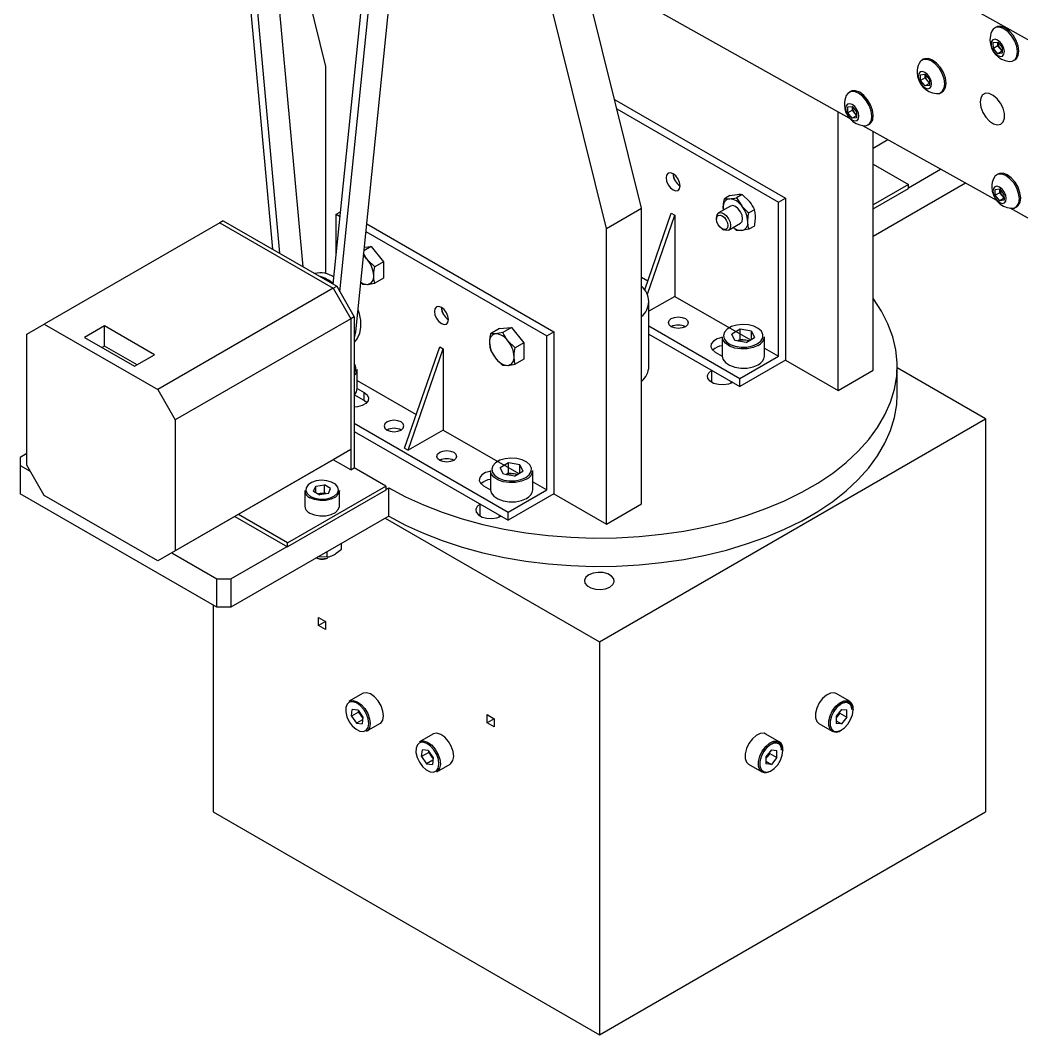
# Model space of a CAD drawing. Header units: millimetres. Extents: x -213 to 452, y 0 to 414.
# Drawn here: x 279.58 to 319.93, y 85.5 to 126.39 of the extents above; entities that cross this region are included whole.
import ezdxf

# ---------------------------------------------------------------- set-up
doc = ezdxf.new("R2010")
doc.units = ezdxf.units.MM

msp = doc.modelspace()

# ---------------------------------------------------------------- linework, layer by layer
at = {"color": 7, "linetype": 'Continuous', "lineweight": 25}
for p, q in [((322.8023, 124.1358), (295.3696, 139.502)), ((304.6082, 118.8182), (300.5267, 135.3138)), ((303.194, 118.0018), (299.1125, 134.4974)), ((288.3189, 132.7083), (289.7342, 117.1662)), ((288.6491, 132.0439), (290.0188, 117.0019)), ((293.0909, 113.8327), (294.9182, 131.7895)), ((292.1861, 115.7508), (293.7634, 131.2512)), ((292.4562, 115.4442), (294.0696, 131.2997)), ((289.6662, 130.6822), (290.9615, 116.4577)), ((290.5354, 129.9684), (291.8803, 124.5331)), ((312.9835, 122.4494), (305.0448, 126.8961)), ((318.8956, 126.1162), (318.8419, 126.0852)), ((318.7862, 125.4961), (318.9614, 125.5158)), ((318.7892, 125.2587), (318.7862, 125.4961)), ((318.973, 125.3648), (318.7892, 125.2587)), ((318.9675, 125.0409), (318.7892, 125.2587)), ((318.9614, 125.5158), (319.1397, 125.2981)), ((319.1417, 125.1415), (318.9675, 125.0409)), ((318.9715, 125.4835), (318.9713, 125.5038)), ((318.9721, 125.5028), (318.9715, 125.4835)), ((318.973, 125.3648), (318.9715, 125.4835)), ((319.0622, 125.2559), (318.973, 125.3648)), ((319.1415, 125.1591), (319.0622, 125.2559)), ((319.1397, 125.2981), (319.1427, 125.0607)), ((315.9639, 124.8185), (315.9101, 124.7875)), ((319.1427, 125.0607), (318.9675, 125.0409)), ((319.6018, 124.7688), (319.6555, 124.7998)), ((291.8803, 124.5331), (291.8803, 116.1876)), ((315.8544, 124.1984), (316.0297, 124.2181)), ((315.8575, 123.961), (315.8544, 124.1984)), ((316.0413, 124.0671), (315.8575, 123.961)), ((316.0357, 123.7432), (315.8575, 123.961)), ((316.0297, 124.2181), (316.208, 124.0004)), ((316.0398, 124.1858), (316.0395, 124.2061)), ((316.0404, 124.2051), (316.0398, 124.1858)), ((316.0413, 124.0671), (316.0398, 124.1858)), ((316.1305, 123.9582), (316.0413, 124.0671)), ((316.2097, 123.8614), (316.1305, 123.9582)), ((316.208, 124.0004), (316.211, 123.763)), ((313.0322, 123.5208), (312.9784, 123.4898)), ((316.21, 123.8438), (316.0357, 123.7432)), ((316.211, 123.763), (316.0357, 123.7432)), ((316.6701, 123.4711), (316.7238, 123.5021)), ((303.5244, 123.1985), (310.4065, 119.2255)), ((303.6186, 122.8175), (310.1236, 119.0623)), ((312.5278, 111.4686), (312.5278, 122.7046)), ((312.9227, 122.9007), (313.098, 122.9204)), ((312.9258, 122.6633), (312.9227, 122.9007)), ((313.1096, 122.7694), (312.9258, 122.6633)), ((313.104, 122.4455), (312.9258, 122.6633)), ((313.098, 122.9204), (313.2762, 122.7027)), ((313.1081, 122.8881), (313.1078, 122.9084)), ((313.1086, 122.9074), (313.1081, 122.8881)), ((313.1096, 122.7694), (313.1081, 122.8881)), ((313.1987, 122.6605), (313.1096, 122.7694)), ((313.2762, 122.7027), (313.2793, 122.4653)), ((313.2782, 122.5461), (313.104, 122.4455)), ((313.2793, 122.4653), (313.104, 122.4455)), ((313.278, 122.5637), (313.1987, 122.6605)), ((318.9225, 119.1227), (313.5292, 122.1437)), ((313.7384, 122.1734), (313.7921, 122.2044)), ((313.942, 112.285), (313.942, 121.9125)), ((313.942, 121.2412), (314.5322, 121.5819)), ((313.942, 121.241), (314.5323, 121.5818)), ((313.942, 120.5961), (315.3633, 119.7756)), ((315.3633, 119.6368), (316.6641, 120.3877)), ((317.6692, 119.8248), (313.942, 117.6731)), ((318.9712, 120.1941), (318.9175, 120.1631)), ((315.3633, 119.7756), (313.942, 118.9551)), ((313.942, 118.7918), (315.3633, 119.6123)), ((315.3633, 119.6123), (315.3633, 119.7756)), ((318.8618, 119.574), (319.037, 119.5937)), ((318.8648, 119.3366), (318.8618, 119.574)), ((319.0486, 119.4427), (318.8648, 119.3366)), ((319.037, 119.5937), (319.2153, 119.376)), ((319.0471, 119.5614), (319.0469, 119.5817)), ((319.0477, 119.5807), (319.0471, 119.5614)), ((319.0486, 119.4427), (319.0471, 119.5614)), ((319.1378, 119.3339), (319.0486, 119.4427)), ((308.1702, 119.3257), (307.9475, 119.1972)), ((307.9475, 119.1972), (308.1508, 119.1938)), ((308.1702, 119.3257), (308.4619, 119.3734)), ((308.6652, 119.37), (308.4425, 119.2414)), ((308.4425, 119.2414), (308.6458, 118.908)), ((308.6652, 119.37), (308.9569, 119.0876)), ((310.1236, 119.0623), (310.4065, 119.2255)), ((310.1236, 112.8565), (310.1236, 119.0623)), ((310.4065, 119.2255), (310.4065, 112.6932)), ((319.0431, 119.1189), (318.8648, 119.3366)), ((319.2173, 119.2194), (319.0431, 119.1189)), ((319.2183, 119.1386), (319.0431, 119.1189)), ((319.2171, 119.237), (319.1378, 119.3339)), ((319.2153, 119.376), (319.2183, 119.1386)), ((292.3045, 118.5724), (292.4838, 118.6759)), ((303.194, 118.0018), (304.6082, 118.8182)), ((304.6082, 106.8967), (304.6082, 118.8182)), ((304.7413, 115.5268), (305.8103, 118.6127)), ((305.8103, 118.6127), (305.9517, 118.5311)), ((308.1983, 118.9023), (307.716, 118.6239)), ((307.9146, 118.7386), (307.9033, 118.8416)), ((309.1602, 118.7542), (308.9375, 118.6257)), ((322.8947, 116.8977), (319.4682, 118.817)), ((319.6774, 118.8467), (319.7311, 118.8777)), ((287.6164, 118.2255), (280.5453, 114.1435)), ((287.7578, 118.3072), (287.6164, 118.2255)), ((287.6164, 118.2255), (292.1843, 115.5885)), ((287.7578, 118.3072), (292.3257, 115.6702)), ((292.3045, 116.9145), (292.3045, 118.5724)), ((292.3045, 118.5724), (292.4639, 118.4804)), ((293.5342, 118.1891), (301.0726, 113.8372)), ((304.8488, 115.3472), (305.9517, 118.5311)), ((305.9517, 118.5311), (305.9517, 115.2649)), ((307.6332, 118.4408), (307.6332, 118.3771)), ((308.116, 117.9311), (308.5983, 118.2095)), ((293.5028, 117.8806), (300.7898, 113.674)), ((303.194, 106.0803), (303.194, 118.0018)), ((307.8608, 117.9828), (307.916, 117.9509)), ((308.4425, 117.9214), (308.3143, 118.0455)), ((308.9375, 117.9657), (308.6458, 117.918)), ((309.1602, 118.0942), (308.9375, 117.9657)), ((293.7187, 117.2728), (293.4236, 117.1025)), ((293.4384, 117.2478), (293.7187, 117.2728)), ((293.7187, 117.2728), (294.2137, 116.6571)), ((293.8619, 116.454), (293.5702, 116.7364)), ((294.2137, 116.6571), (293.8619, 116.454)), ((294.2137, 116.6571), (294.2137, 115.9971)), ((293.2931, 115.82), (293.367, 115.7498)), ((293.367, 115.7498), (293.5702, 115.7464)), ((294.2137, 115.9971), (293.8619, 115.794)), ((304.6082, 116.0405), (304.8674, 115.8909)), ((292.1843, 115.5885), (285.1132, 111.5065)), ((292.1843, 115.5885), (292.3257, 115.6702)), ((292.1843, 115.5885), (292.8914, 114.3638)), ((292.3257, 115.6702), (293.0328, 114.4454)), ((305.9517, 115.2649), (304.9111, 114.6642)), ((304.9111, 112.4483), (304.9111, 115.0612)), ((305.9517, 115.2649), (308.9981, 113.5063)), ((279.8382, 113.7351), (280.5453, 114.1435)), ((280.5453, 114.1435), (285.1132, 111.5065)), ((292.8914, 114.3638), (285.8204, 110.2817)), ((293.0328, 114.4454), (292.8914, 114.3638)), ((292.8914, 114.3638), (292.8914, 109.0889)), ((292.8914, 114.3638), (292.8914, 108.2724)), ((293.0328, 114.4454), (293.0328, 108.354)), ((279.8382, 108.4603), (279.8382, 113.7351)), ((282.9747, 114.0712), (282.1694, 113.6063)), ((284.988, 112.9089), (282.9747, 114.0712)), ((282.9747, 113.2546), (282.9747, 114.0712)), ((298.8806, 113.963), (298.5288, 113.7599)), ((299.0238, 113.8041), (298.7321, 113.7565)), ((298.8806, 113.963), (299.3756, 114.0072)), ((299.3756, 114.0072), (299.0238, 113.8041)), ((299.3756, 114.0072), (299.8706, 113.3915)), ((300.7898, 113.674), (301.0726, 113.8372)), ((300.7898, 107.4682), (300.7898, 113.674)), ((301.0726, 113.8372), (301.0726, 107.3049)), ((304.9111, 114.0695), (308.568, 111.9585)), ((304.9111, 113.7429), (308.568, 111.6319)), ((308.5873, 113.936), (308.2539, 113.7435)), ((308.3759, 113.4806), (308.2539, 113.7435)), ((309.0429, 113.8656), (308.5873, 113.936)), ((308.5873, 113.5278), (308.5873, 113.936)), ((309.0429, 113.8656), (309.1649, 113.6026)), ((309.0429, 113.5322), (309.0429, 113.8656)), ((282.1694, 113.6063), (284.1827, 112.4441)), ((299.5188, 113.1884), (299.2271, 113.4707)), ((299.8706, 113.3915), (299.5188, 113.1884)), ((299.8706, 113.3915), (299.8706, 112.7315)), ((307.8594, 113.6323), (307.8594, 112.8565)), ((308.8315, 113.4101), (308.3759, 113.4806)), ((308.5873, 113.5278), (308.4782, 113.4648)), ((308.8151, 113.4925), (308.5873, 113.5278)), ((308.9406, 113.4731), (308.8151, 113.4925)), ((308.8315, 113.4101), (309.1649, 113.6026)), ((309.5594, 112.8565), (309.5594, 113.6323)), ((282.9747, 113.2546), (282.8767, 113.198)), ((284.2808, 112.5007), (282.9747, 113.2546)), ((284.1827, 112.4441), (284.988, 112.9089)), ((295.0622, 109.1419), (296.4765, 113.2245)), ((295.2037, 109.0602), (296.6179, 113.1428)), ((296.4765, 113.2245), (296.6179, 113.1428)), ((296.6179, 113.1428), (296.6179, 109.8767)), ((298.5288, 113.0999), (298.7321, 112.7665)), ((307.578, 113.0198), (307.8594, 112.8574)), ((308.568, 111.9585), (310.1236, 112.8565)), ((309.5594, 113.1823), (310.1236, 112.8565)), ((299.0238, 112.4841), (299.2271, 112.4807)), ((299.8706, 112.7315), (299.5188, 112.5284)), ((310.4065, 112.6932), (308.568, 111.6319)), ((310.4065, 112.6932), (312.5278, 111.4686)), ((314.9111, 111.3051), (314.9111, 112.4483)), ((293.1545, 111.5503), (293.1545, 112.326)), ((312.5278, 111.4686), (313.942, 112.285)), ((318.4675, 110.3253), (314.9111, 112.3783)), ((293.1545, 111.876), (295.5336, 110.5026)), ((308.2094, 111.8389), (308.2094, 111.7581)), ((308.568, 111.6319), (308.568, 111.9585)), ((285.1132, 111.5065), (285.8204, 110.2817)), ((293.4359, 111.0604), (293.0328, 111.2931)), ((293.1545, 111.5494), (293.4359, 111.387)), ((293.4359, 111.0604), (293.4359, 111.387)), ((293.5408, 110.9788), (293.4359, 111.0604)), ((285.8204, 110.2817), (285.8204, 105.0069)), ((293.0328, 110.1501), (299.2342, 106.5702)), ((302.9111, 101.3448), (318.4675, 110.3253)), ((318.4675, 110.3253), (318.4675, 94.4844)), ((293.0328, 109.8235), (299.2342, 106.2436)), ((296.6179, 109.8767), (295.2037, 109.0602)), ((296.6179, 109.8767), (299.6643, 108.118)), ((279.8382, 108.9255), (279.5766, 108.7744)), ((279.5766, 108.7744), (279.5766, 108.4479)), ((292.8914, 109.0889), (285.8204, 105.0069)), ((292.8914, 109.0889), (292.1843, 108.6806)), ((295.0622, 109.1419), (295.2037, 109.0602)), ((279.5766, 108.4479), (279.9798, 108.2151)), ((279.5766, 108.4479), (279.5766, 107.3047)), ((280.5453, 107.2355), (279.8382, 108.4603)), ((292.1843, 108.6806), (285.1132, 104.5985)), ((292.8914, 108.2724), (292.1843, 108.6806)), ((292.8914, 108.2724), (293.0328, 108.354)), ((294.3056, 107.6193), (293.0328, 108.354)), ((299.2535, 108.5477), (298.9201, 108.3552)), ((299.0421, 108.0923), (298.9201, 108.3552)), ((299.709, 108.4773), (299.2535, 108.5477)), ((299.2535, 108.1395), (299.2535, 108.5477)), ((299.709, 108.4773), (299.8311, 108.2143)), ((299.709, 108.1439), (299.709, 108.4773)), ((298.5256, 108.244), (298.5256, 107.4682)), ((299.4976, 108.0218), (299.0421, 108.0923)), ((299.2535, 108.1395), (299.1444, 108.0765)), ((299.4813, 108.1042), (299.2535, 108.1395)), ((299.6068, 108.0848), (299.4813, 108.1042)), ((299.4976, 108.0218), (299.8311, 108.2143)), ((300.2256, 107.4682), (300.2256, 108.244)), ((290.3458, 105.3333), (294.3056, 107.6193)), ((291.3963, 107.4153), (291.4881, 107.6131)), ((291.4881, 107.6131), (291.8306, 107.6661)), ((291.4881, 107.3624), (291.4881, 107.6131)), ((292.0814, 107.5213), (291.8306, 107.6661)), ((291.8306, 107.3394), (291.8306, 107.6661)), ((294.3056, 107.6193), (294.3056, 107.4559)), ((294.3056, 107.4804), (294.4258, 107.5498)), ((294.4258, 106.4067), (294.4258, 107.5498)), ((298.2442, 107.6315), (298.5256, 107.4691)), ((300.2256, 107.794), (300.7898, 107.4682)), ((287.4962, 102.7328), (279.5766, 107.3047)), ((285.1132, 104.5985), (280.5453, 107.2355)), ((294.3056, 107.4559), (290.3458, 105.17)), ((291.0388, 107.4357), (291.0388, 106.8151)), ((291.3963, 107.4153), (291.6471, 107.2706)), ((291.5918, 107.3025), (291.6594, 107.313)), ((291.9896, 107.3236), (291.6471, 107.2706)), ((291.6594, 107.313), (291.8306, 107.3394)), ((291.8859, 107.3075), (291.8306, 107.3394)), ((291.9896, 107.3236), (292.0814, 107.5213)), ((292.4388, 106.8151), (292.4388, 107.4357)), ((299.2342, 106.5702), (300.7898, 107.4682)), ((301.0726, 107.3049), (299.2342, 106.2436)), ((301.0726, 107.3049), (303.194, 106.0803)), ((303.194, 106.0803), (304.6082, 106.8967)), ((294.4258, 106.4067), (288.0619, 102.7328)), ((288.2245, 106.3946), (290.3458, 105.17)), ((290.3458, 105.3333), (288.3659, 106.4763)), ((294.2843, 106.325), (302.9111, 101.3448)), ((298.8756, 106.4506), (298.8756, 106.3698)), ((299.2342, 106.2436), (299.2342, 106.5702)), ((288.0619, 103.876), (290.3246, 105.1823)), ((290.3458, 105.17), (290.3458, 105.3333)), ((292.5196, 105.0796), (292.5196, 105.3062)), ((285.8204, 105.0069), (285.1132, 104.5985)), ((285.6789, 104.9251), (287.4962, 103.876)), ((291.5111, 104.724), (291.5111, 104.724)), ((291.948, 104.7497), (291.5577, 104.759)), ((291.948, 104.7497), (291.948, 104.9763)), ((287.4962, 103.876), (288.0619, 103.876)), ((287.4962, 102.7328), (287.4962, 103.876)), ((288.0619, 103.876), (288.0619, 102.7328)), ((287.3548, 102.8145), (287.3548, 94.4844)), ((288.0619, 102.7328), (287.4962, 102.7328)), ((291.5974, 102.3236), (291.8803, 102.1603)), ((291.5974, 101.997), (291.5974, 102.3236)), ((291.8803, 102.1602), (291.5974, 101.997)), ((291.8803, 101.8337), (291.5974, 101.997)), ((291.8803, 102.1603), (291.8803, 101.8337)), ((302.9111, 101.3448), (302.9111, 85.5039)), ((293.3688, 99.2556), (292.8314, 98.9453)), ((312.9909, 98.9453), (312.4535, 99.2556)), ((292.9213, 98.346), (292.9543, 98.614)), ((293.186, 98.5908), (292.9543, 98.614)), ((293.186, 98.5908), (293.3848, 98.2996)), ((293.2041, 98.5093), (293.2099, 98.5558)), ((312.6692, 98.6123), (312.452, 98.3422)), ((312.6692, 98.6123), (312.8863, 98.5929)), ((312.8863, 98.3034), (312.8863, 98.5929)), ((313.1359, 98.6248), (313.1357, 98.6082)), ((293.2041, 98.5093), (292.9213, 98.346)), ((292.9213, 98.346), (293.1201, 98.0548)), ((293.3726, 98.2005), (293.1201, 98.0548)), ((293.2041, 98.5093), (293.3035, 98.3637)), ((293.3035, 98.3637), (293.3791, 98.253)), ((293.3848, 98.2996), (293.3518, 98.0315)), ((298.3856, 98.0782), (298.3856, 98.4048)), ((298.3856, 98.4048), (298.6685, 98.2415)), ((298.6685, 98.2415), (298.3856, 98.0782)), ((298.6685, 98.2415), (298.6685, 97.9149)), ((312.452, 98.3422), (312.452, 98.0526)), ((312.4949, 98.3316), (312.452, 98.2782)), ((312.452, 98.1586), (312.6692, 98.0332)), ((312.6035, 98.4666), (312.4949, 98.3316)), ((312.6035, 98.4666), (312.6035, 98.5306)), ((312.6035, 98.4666), (312.8863, 98.3034)), ((312.8863, 98.3034), (312.6692, 98.0332)), ((293.1201, 98.0548), (293.3518, 98.0315)), ((293.5313, 97.7329), (294.0687, 98.0431)), ((298.6685, 97.9149), (298.3856, 98.0782)), ((311.7535, 98.0431), (312.2909, 97.7329)), ((312.6692, 98.0332), (312.452, 98.0526)), ((296.1972, 97.6228), (295.6598, 97.3125)), ((310.1625, 97.3125), (309.6251, 97.6228)), ((295.7497, 96.7132), (295.7827, 96.9812)), ((296.0144, 96.958), (295.7827, 96.9812)), ((296.0144, 96.958), (296.2132, 96.6667)), ((296.0326, 96.8765), (296.0383, 96.923)), ((309.8408, 96.9795), (309.6236, 96.7094)), ((309.8408, 96.9795), (310.0579, 96.9601)), ((310.0579, 96.6705), (310.0579, 96.9601)), ((310.3075, 96.992), (310.3073, 96.9753)), ((296.0326, 96.8765), (295.7497, 96.7132)), ((295.7497, 96.7132), (295.9485, 96.4219)), ((296.201, 96.5677), (295.9485, 96.4219)), ((296.0326, 96.8765), (296.132, 96.7308)), ((296.132, 96.7308), (296.2075, 96.6202)), ((296.2132, 96.6667), (296.1803, 96.3987)), ((309.6236, 96.7094), (309.6236, 96.4198)), ((309.6665, 96.6988), (309.6236, 96.6454)), ((309.6236, 96.5258), (309.8408, 96.4004)), ((309.7751, 96.8338), (309.6665, 96.6988)), ((309.7751, 96.8338), (309.7751, 96.8978)), ((309.7751, 96.8338), (310.0579, 96.6705)), ((310.0579, 96.6705), (309.8408, 96.4004)), ((295.9485, 96.4219), (296.1803, 96.3987)), ((296.3597, 96.1001), (296.8971, 96.4103)), ((308.9251, 96.4103), (309.4625, 96.1001)), ((309.8408, 96.4004), (309.6236, 96.4198)), ((287.3548, 94.4844), (302.9111, 85.5039)), ((302.9111, 85.5039), (318.4675, 94.4844))]:
    msp.add_line(p, q, dxfattribs=at)
at = {"color": 8, "linetype": 'Continuous', "lineweight": 25}
for p, q in [((293.0328, 113.7992), (293.0909, 113.8327)), ((307.4366, 111.7952), (307.4366, 112.285)), ((298.1028, 106.4069), (298.1028, 106.8967))]:
    msp.add_line(p, q, dxfattribs=at)
at = {"color": 7, "linetype": 'Continuous', "lineweight": 25, "flags": 128}
for points in [[(319.4266, 124.735), (319.5441, 124.7443), (319.6612, 124.816), (319.7353, 124.9475), (319.7592, 125.126), (319.7304, 125.3339), (319.6519, 125.5509), (319.5312, 125.7558), (319.3803, 125.9285), (319.2138, 126.0521), (319.0482, 126.1145), (318.8995, 126.1096), (318.7824, 126.0379), (318.725, 125.9503)], [(319.6555, 124.7998), (319.715, 124.8471), (319.7891, 124.9786), (319.8129, 125.157), (319.7841, 125.3649), (319.7056, 125.5819), (319.585, 125.7868), (319.434, 125.9595), (319.2676, 126.0831), (319.1019, 126.1455), (318.9533, 126.1406), (318.8956, 126.1162)], [(318.6958, 125.4289), (318.7177, 125.2978), (318.7773, 125.1638), (318.8653, 125.0472), (318.9684, 124.9658), (319.0709, 124.932), (319.1572, 124.951), (319.2142, 125.0197), (319.2331, 125.1279), (319.2111, 125.259), (319.1516, 125.393), (319.0636, 125.5096), (318.9604, 125.5909), (318.8579, 125.6247), (318.7716, 125.6058), (318.7147, 125.537), (318.6958, 125.4289)], [(316.4948, 123.4373), (316.6124, 123.4466), (316.7295, 123.5183), (316.8036, 123.6498), (316.8274, 123.8283), (316.7987, 124.0362), (316.7201, 124.2532), (316.5995, 124.4581), (316.4486, 124.6308), (316.2821, 124.7544), (316.1165, 124.8168), (315.9678, 124.8119), (315.8507, 124.7402), (315.7933, 124.6526)], [(316.7238, 123.5021), (316.7833, 123.5494), (316.8574, 123.6809), (316.8812, 123.8593), (316.8524, 124.0672), (316.7739, 124.2842), (316.6532, 124.4891), (316.5023, 124.6618), (316.3359, 124.7854), (316.1702, 124.8478), (316.0215, 124.8429), (315.9639, 124.8185)], [(315.764, 124.1312), (315.786, 124.0001), (315.8456, 123.8661), (315.9336, 123.7495), (316.0367, 123.6681), (316.1392, 123.6343), (316.2255, 123.6533), (316.2825, 123.722), (316.3014, 123.8302), (316.2794, 123.9613), (316.2199, 124.0953), (316.1318, 124.2119), (316.0287, 124.2932), (315.9262, 124.327), (315.8399, 124.3081), (315.783, 124.2393), (315.764, 124.1312)], [(313.5631, 122.1396), (313.6807, 122.1489), (313.7978, 122.2206), (313.8719, 122.3521), (313.8957, 122.5306), (313.867, 122.7385), (313.7884, 122.9555), (313.6678, 123.1604), (313.5168, 123.3331), (313.3504, 123.4567), (313.1847, 123.5191), (313.0361, 123.5142), (312.919, 123.4425), (312.8615, 123.3549)], [(313.7921, 122.2044), (313.8515, 122.2517), (313.9256, 122.3832), (313.9495, 122.5616), (313.9207, 122.7695), (313.8421, 122.9865), (313.7215, 123.1914), (313.5706, 123.3641), (313.4041, 123.4877), (313.2385, 123.5501), (313.0898, 123.5452), (313.0322, 123.5208)], [(318.2528, 123.091), (318.282, 122.889), (318.3617, 122.6789), (318.4832, 122.4834), (318.6334, 122.3237), (318.7959, 122.2171), (318.9533, 122.1751), (319.0883, 122.2024), (319.1865, 122.2959), (319.2371, 122.4456), (319.2347, 122.6351), (319.1795, 122.844), (319.0775, 123.0496), (318.9398, 123.2297), (318.7813, 123.3647), (318.6191, 123.44), (318.4709, 123.4474), (318.3527, 123.3862), (318.2773, 123.2629), (318.2528, 123.091)], [(312.8323, 122.8335), (312.8543, 122.7024), (312.9138, 122.5684), (313.0019, 122.4518), (313.105, 122.3704), (313.2075, 122.3366), (313.2938, 122.3556), (313.3507, 122.4243), (313.3697, 122.5325), (313.3477, 122.6636), (313.2882, 122.7976), (313.2001, 122.9142), (313.097, 122.9955), (312.9945, 123.0293), (312.9082, 123.0104), (312.8512, 122.9416), (312.8323, 122.8335)], [(306.1638, 119.7151), (306.1423, 119.8525), (306.081, 119.9939), (305.9892, 120.1177), (305.881, 120.205), (305.7727, 120.2426), (305.681, 120.2248), (305.6197, 120.1542), (305.5981, 120.0417), (305.6197, 119.9043), (305.681, 119.7629), (305.7727, 119.6391), (305.881, 119.5518), (305.9892, 119.5142), (306.081, 119.532), (306.1423, 119.6026), (306.1638, 119.7151)], [(319.7311, 118.8777), (319.7906, 118.925), (319.8647, 119.0565), (319.8885, 119.2349), (319.8597, 119.4428), (319.7812, 119.6598), (319.6605, 119.8647), (319.5096, 120.0374), (319.3432, 120.161), (319.1775, 120.2234), (319.0289, 120.2185), (318.9712, 120.1941)], [(319.5021, 118.8129), (319.6197, 118.8222), (319.7368, 118.8939), (319.8109, 119.0255), (319.8348, 119.2039), (319.806, 119.4118), (319.7275, 119.6288), (319.6068, 119.8337), (319.4559, 120.0064), (319.2894, 120.13), (319.1238, 120.1924), (318.9751, 120.1875), (318.858, 120.1158), (318.8006, 120.0282)], [(318.7714, 119.5068), (318.7933, 119.3757), (318.8529, 119.2417), (318.9409, 119.1251), (319.044, 119.0437), (319.1465, 119.0099), (319.2328, 119.0289), (319.2898, 119.0976), (319.3087, 119.2058), (319.2867, 119.3369), (319.2272, 119.4709), (319.1392, 119.5875), (319.036, 119.6688), (318.9335, 119.7026), (318.8472, 119.6837), (318.7903, 119.6149), (318.7714, 119.5068)], [(307.6332, 118.4408), (307.6546, 118.5531), (307.7158, 118.6238), (307.8075, 118.6418), (307.9158, 118.6043), (308.024, 118.517)], [(307.9033, 118.8416), (307.9075, 118.7646), (307.911, 118.7365)], [(308.6811, 118.3926), (308.6596, 118.53), (308.5983, 118.6714), (308.5065, 118.7952), (308.3983, 118.8825), (308.29, 118.9201), (308.1983, 118.9023)], [(307.9478, 118.4385), (308.0217, 118.3389), (308.0711, 118.2251), (308.0886, 118.1145), (308.0713, 118.0238), (308.022, 117.9669), (307.9482, 117.9524), (307.8611, 117.9826), (307.7739, 118.0528), (307.7, 118.1524), (307.6506, 118.2662), (307.6332, 118.3769), (307.6504, 118.4675), (307.6997, 118.5244), (307.7735, 118.5389), (307.8607, 118.5087), (307.9478, 118.4385)], [(308.024, 118.517), (308.1158, 118.3933), (308.1772, 118.252), (308.1989, 118.1145), (308.1774, 118.0019), (308.1162, 117.9312), (308.0245, 117.9132), (307.9163, 117.9507), (307.916, 117.9509)], [(308.5983, 118.2095), (308.5983, 118.2095), (308.6596, 118.28), (308.6811, 118.3926)], [(294.4258, 107.5498), (295.1003, 107.1892), (295.8206, 106.8595), (296.5824, 106.5626), (297.3815, 106.3002), (298.2129, 106.0738), (299.072, 105.8849), (299.9536, 105.7345), (300.8525, 105.6235), (301.7635, 105.5526), (302.6813, 105.5221), (303.6004, 105.5323), (304.5154, 105.583), (305.4211, 105.6741), (306.312, 105.8049), (307.1829, 105.9746), (308.0288, 106.1824), (308.8446, 106.4269), (309.6257, 106.7068), (310.3673, 107.0204), (311.0652, 107.3658), (311.7152, 107.7411), (312.3135, 108.1439), (312.8567, 108.5721), (313.3415, 109.0229), (313.7651, 109.4939), (314.125, 109.9822), (314.4191, 110.485), (314.6457, 110.9993), (314.8034, 111.5221), (314.8913, 112.0504), (314.9089, 112.581), (314.8561, 113.1108), (314.7332, 113.6367), (314.5409, 114.1556), (314.2804, 114.6646), (313.9532, 115.1605), (313.942, 115.1756)], [(293.1829, 114.7364), (293.2188, 114.6195), (293.2816, 114.3103), (293.292, 114.022), (293.2497, 113.7682), (293.1566, 113.5607), (293.0328, 113.4217)], [(296.83, 114.3268), (296.8085, 114.4642), (296.7472, 114.6056), (296.6554, 114.7294), (296.5472, 114.8167), (296.4389, 114.8543), (296.3472, 114.8365), (296.2858, 114.7659), (296.2643, 114.6534), (296.2858, 114.516), (296.3472, 114.3746), (296.4389, 114.2508), (296.5472, 114.1635), (296.6554, 114.1259), (296.7472, 114.1437), (296.8085, 114.2143), (296.83, 114.3268)], [(306.3759, 114.3669), (306.4627, 114.292), (306.4931, 114.2036), (306.4627, 114.1152), (306.3759, 114.0403), (306.2462, 113.9903), (306.0931, 113.9727), (305.94, 113.9903), (305.8103, 114.0403), (305.7236, 114.1152), (305.6931, 114.2036), (305.7236, 114.292), (305.8103, 114.3669), (305.94, 114.417), (306.0931, 114.4345), (306.2462, 114.417), (306.3759, 114.3669)], [(293.0328, 113.5726), (293.04, 113.5926), (293.0909, 113.8327)], [(307.8594, 113.6012), (307.847, 113.5993), (307.6581, 113.5485), (307.5108, 113.4634), (307.4227, 113.3544), (307.4046, 113.2346), (307.4585, 113.1184), (307.578, 113.0198)], [(309.3104, 113.2853), (309.1066, 113.1984), (308.8674, 113.1501), (308.6142, 113.1446), (308.3695, 113.1825), (308.155, 113.2603), (307.9897, 113.3712), (307.8884, 113.5053), (307.8594, 113.6323)], [(307.9385, 113.5497), (308.032, 113.4274), (308.1876, 113.323), (308.3895, 113.2498), (308.6198, 113.2142), (308.8581, 113.2193), (309.0832, 113.2648), (309.2751, 113.3465)], [(307.8594, 112.8565), (307.8884, 112.7295), (307.9897, 112.5955), (308.155, 112.4846), (308.3695, 112.4068), (308.6142, 112.3689), (308.8674, 112.3744), (309.1066, 112.4227), (309.3104, 112.5096)], [(308.2851, 111.7952), (308.1144, 111.7262), (307.9132, 111.695), (307.7056, 111.7055), (307.5167, 111.7563), (307.3694, 111.8414), (307.2813, 111.9504), (307.2632, 112.0703), (307.3171, 112.1865), (307.4366, 112.285)], [(293.4359, 111.387), (293.5554, 111.2885), (293.6093, 111.1723), (293.5912, 111.0524), (293.5031, 110.9434), (293.3558, 110.8584), (293.1669, 110.8075), (293.0328, 110.7959)], [(294.4258, 106.4067), (295.1003, 106.0461), (295.8206, 105.7163), (296.5824, 105.4194), (297.3815, 105.157), (298.2129, 104.9307), (299.072, 104.7418), (299.9536, 104.5914), (300.8525, 104.4804), (301.7635, 104.4094), (302.6813, 104.3789), (303.6004, 104.3891), (304.5154, 104.4399), (305.4211, 104.5309), (306.312, 104.6617), (307.1829, 104.8315), (308.0288, 105.0392), (308.8446, 105.2838), (309.6257, 105.5637), (310.3673, 105.8772), (311.0652, 106.2226), (311.7152, 106.5979), (312.3135, 107.0008), (312.8567, 107.4289), (313.3415, 107.8798), (313.7651, 108.3508), (314.125, 108.8391), (314.4191, 109.3419), (314.6457, 109.8562), (314.8034, 110.379), (314.8913, 110.9072), (314.9111, 111.3051)], [(294.9208, 110.2032), (294.791, 110.2533), (294.638, 110.2708), (294.4849, 110.2533), (294.3551, 110.2032), (294.2684, 110.1283), (294.238, 110.0399), (294.2684, 109.9516), (294.3551, 109.8767), (294.4849, 109.8266), (294.638, 109.809), (294.791, 109.8266), (294.9208, 109.8767), (295.0075, 109.9516), (295.038, 110.0399), (295.0075, 110.1283), (294.9208, 110.2032)], [(297.0421, 108.9786), (297.1288, 108.9037), (297.1593, 108.8153), (297.1288, 108.727), (297.0421, 108.652), (296.9124, 108.602), (296.7593, 108.5844), (296.6062, 108.602), (296.4765, 108.652), (296.3897, 108.727), (296.3593, 108.8153), (296.3897, 108.9037), (296.4765, 108.9786), (296.6062, 109.0287), (296.7593, 109.0462), (296.9124, 109.0287), (297.0421, 108.9786)], [(298.5256, 108.2129), (298.5132, 108.211), (298.3243, 108.1602), (298.177, 108.0751), (298.0889, 107.9661), (298.0708, 107.8463), (298.1247, 107.7301), (298.2442, 107.6315)], [(299.9766, 107.897), (299.7728, 107.8101), (299.5336, 107.7618), (299.2804, 107.7564), (299.0357, 107.7942), (298.8211, 107.872), (298.6559, 107.9829), (298.5546, 108.117), (298.5256, 108.244)], [(298.6047, 108.1614), (298.6982, 108.0391), (298.8538, 107.9347), (299.0557, 107.8615), (299.286, 107.8259), (299.5243, 107.831), (299.7494, 107.8765), (299.9413, 107.9582)], [(291.2721, 107.1989), (291.449, 107.126), (291.6572, 107.0902), (291.8743, 107.0954), (292.0767, 107.141), (292.2425, 107.2221), (292.3537, 107.3298), (292.3983, 107.4526), (292.3714, 107.577), (292.276, 107.6897), (292.1223, 107.7784), (291.9272, 107.8335), (291.7116, 107.849), (291.4989, 107.8233), (291.3123, 107.7591), (291.1719, 107.6634), (291.0929, 107.5465), (291.0839, 107.4212), (291.1459, 107.301), (291.2721, 107.1989)], [(292.4388, 107.4357), (292.4382, 107.419), (292.3909, 107.2888), (292.273, 107.1745), (292.0972, 107.0885), (291.8825, 107.0402), (291.6523, 107.0347), (291.4314, 107.0726), (291.2439, 107.1499)], [(291.6594, 107.313), (291.6213, 107.3055), (291.5976, 107.2991)], [(298.5256, 107.4682), (298.5546, 107.3412), (298.6559, 107.2072), (298.8211, 107.0963), (299.0357, 107.0185), (299.2804, 106.9806), (299.5336, 106.9861), (299.7728, 107.0344), (299.9766, 107.1213)], [(291.2439, 106.5294), (291.4314, 106.4521), (291.6523, 106.4141), (291.8825, 106.4196), (292.0972, 106.468), (292.273, 106.5539), (292.3909, 106.6682), (292.4382, 106.7984), (292.4388, 106.8151)], [(298.1028, 106.8967), (297.9833, 106.7982), (297.9293, 106.682), (297.9475, 106.5621), (298.0356, 106.4531), (298.1829, 106.3681), (298.3718, 106.3172), (298.5794, 106.3067), (298.7806, 106.3379), (298.9513, 106.4069)], [(302.4869, 104.0389), (302.3673, 103.9404), (302.3134, 103.8242), (302.3316, 103.7044), (302.4196, 103.5953), (302.567, 103.5103), (302.7558, 103.4594), (302.9634, 103.449), (303.1647, 103.4801), (303.3354, 103.5491), (303.4549, 103.6476), (303.5088, 103.7638), (303.4907, 103.8837), (303.4026, 103.9927), (303.2553, 104.0777), (303.0664, 104.1286), (302.8588, 104.1391), (302.6576, 104.1079), (302.4869, 104.0389)], [(292.8314, 98.9453), (292.854, 98.9568), (292.9923, 98.9765)], [(292.9923, 98.9765), (293.1511, 98.9271), (293.3132, 98.8139), (293.4609, 98.6493), (293.5784, 98.4511), (293.6528, 98.2408), (293.6762, 98.0411), (293.6459, 97.8737), (293.5653, 97.7567), (293.5313, 97.7329)], [(293.5297, 99.2867), (293.3914, 99.2671), (293.3688, 99.2556)], [(294.0687, 98.0431), (294.1027, 98.067), (294.1833, 98.1839), (294.2136, 98.3513), (294.1902, 98.551), (294.1158, 98.7614), (293.9983, 98.9596), (293.8506, 99.1242), (293.6885, 99.2373), (293.5297, 99.2867)], [(312.4535, 99.2556), (312.3742, 99.2841), (312.225, 99.2736), (312.0626, 99.1954), (311.9047, 99.058), (311.7683, 98.8763), (311.6682, 98.6701), (311.6153, 98.4616), (311.6153, 98.2734), (311.6682, 98.126), (311.7535, 98.0431)], [(292.8207, 98.893), (292.7475, 98.8236), (292.6945, 98.6876), (292.6912, 98.5122), (292.7379, 98.3162), (292.8296, 98.121), (292.9564, 97.9476), (293.1045, 97.8148), (293.2578, 97.7371), (293.3998, 97.7229), (293.5056, 97.7661)], [(313.1359, 98.5922), (313.1106, 98.7526), (313.0375, 98.8664), (312.9245, 98.9213), (312.7838, 98.9113), (312.6307, 98.8376), (312.4817, 98.7081), (312.3531, 98.5368), (312.2588, 98.3423), (312.2089, 98.1457), (312.2089, 97.9683), (312.2588, 97.8293), (312.3531, 97.7438), (312.4817, 97.721), (312.6307, 97.7635), (312.7838, 97.8665), (312.9245, 98.019), (313.0375, 98.2044), (313.1106, 98.4026), (313.1359, 98.5922)], [(312.452, 98.285), (312.4695, 98.3024), (312.4949, 98.3316)], [(295.6598, 97.3125), (295.6825, 97.324), (295.8208, 97.3437)], [(295.8208, 97.3437), (295.9795, 97.2943), (296.1416, 97.1811), (296.2894, 97.0165), (296.4068, 96.8183), (296.4813, 96.608), (296.5046, 96.4083), (296.4743, 96.2409), (296.3937, 96.1239), (296.3597, 96.1001)], [(296.3582, 97.6539), (296.2199, 97.6343), (296.1972, 97.6228)], [(296.8971, 96.4103), (296.9311, 96.4342), (297.0117, 96.5511), (297.042, 96.7185), (297.0187, 96.9182), (296.9442, 97.1286), (296.8268, 97.3268), (296.679, 97.4914), (296.5169, 97.6045), (296.3582, 97.6539)], [(309.6251, 97.6228), (309.5458, 97.6513), (309.3966, 97.6408), (309.2342, 97.5626), (309.0763, 97.4252), (308.9398, 97.2435), (308.8398, 97.0373), (308.7869, 96.8288), (308.7869, 96.6406), (308.8398, 96.4932), (308.9251, 96.4103)], [(295.6492, 97.2602), (295.5759, 97.1907), (295.5229, 97.0548), (295.5196, 96.8794), (295.5663, 96.6834), (295.6581, 96.4881), (295.7848, 96.3147), (295.9329, 96.182), (296.0863, 96.1043), (296.2282, 96.0901), (296.334, 96.1333)], [(310.3075, 96.9594), (310.2822, 97.1198), (310.2091, 97.2336), (310.096, 97.2885), (309.9553, 97.2785), (309.8022, 97.2048), (309.6533, 97.0753), (309.5247, 96.904), (309.4303, 96.7095), (309.3804, 96.5129), (309.3804, 96.3355), (309.4303, 96.1965), (309.5247, 96.111), (309.6533, 96.0882), (309.8022, 96.1306), (309.9553, 96.2337), (310.096, 96.3862), (310.2091, 96.5716), (310.2822, 96.7698), (310.3075, 96.9594)], [(309.6236, 96.6522), (309.641, 96.6695), (309.6665, 96.6988)]]:
    msp.add_lwpolyline(points, dxfattribs=at)
at = {"color": 8, "linetype": 'Continuous', "lineweight": 25, "flags": 128}
for points in [[(309.2751, 113.3465), (309.4167, 113.4573), (309.4955, 113.5872), (309.5044, 113.7248), (309.4426, 113.8578), (309.3158, 113.9743), (309.135, 114.0641), (308.9165, 114.1192), (308.6795, 114.1346), (308.4452, 114.109), (308.2343, 114.0447), (308.0657, 113.9473), (307.9543, 113.8256), (307.91, 113.6904), (307.9367, 113.5536), (307.9385, 113.5497)], [(299.9413, 107.9582), (300.0829, 108.069), (300.1616, 108.1989), (300.1706, 108.3365), (300.1088, 108.4695), (299.982, 108.586), (299.8012, 108.6758), (299.5826, 108.7309), (299.3457, 108.7463), (299.1114, 108.7207), (298.9005, 108.6564), (298.7319, 108.559), (298.6205, 108.4373), (298.5761, 108.3021), (298.6028, 108.1653), (298.6047, 108.1614)], [(312.2909, 97.7329), (312.2056, 97.8158), (312.1527, 97.9632), (312.1527, 98.1513), (312.2056, 98.3598), (312.3057, 98.5661), (312.4421, 98.7478), (312.6, 98.8851), (312.7624, 98.9633), (312.9116, 98.9739), (312.9909, 98.9453)], [(292.9748, 98.9237), (292.8444, 98.9052), (292.8207, 98.893)], [(293.5056, 97.7661), (293.5151, 97.7737), (293.5911, 97.884), (293.6196, 98.0418), (293.5976, 98.2301), (293.5274, 98.4284), (293.4167, 98.6153), (293.2773, 98.7705), (293.1246, 98.8771), (292.9748, 98.9237)], [(309.4625, 96.1001), (309.3772, 96.1829), (309.3243, 96.3304), (309.3243, 96.5185), (309.3772, 96.727), (309.4772, 96.9333), (309.6137, 97.1149), (309.7716, 97.2523), (309.934, 97.3305), (310.0832, 97.3411), (310.1625, 97.3125)], [(295.8033, 97.2909), (295.6729, 97.2724), (295.6492, 97.2602)], [(296.334, 96.1333), (296.3435, 96.1409), (296.4195, 96.2512), (296.4481, 96.409), (296.426, 96.5973), (296.3559, 96.7956), (296.2451, 96.9825), (296.1058, 97.1377), (295.953, 97.2443), (295.8033, 97.2909)]]:
    msp.add_lwpolyline(points, dxfattribs=at)
at = {"color": 7, "linetype": 'Continuous', "lineweight": 25}
for centre, radius, start, end in [((319.5139, 125.5956), 0.865, 155.79044, 180.73135), ((319.5139, 125.5956), 0.865, 180.73135, 264.20419), ((319.3575, 125.5054), 0.3866, 183.24648, 220.19063), ((319.3181, 125.4601), 0.3273, 218.58015, 237.27866), ((316.5822, 124.2979), 0.865, 155.79044, 180.73135), ((316.5822, 124.2979), 0.865, 180.73135, 264.20419), ((316.4258, 124.2077), 0.3866, 183.24648, 220.19063), ((316.3863, 124.1624), 0.3273, 218.58015, 237.27866), ((313.6505, 123.0002), 0.865, 155.79044, 180.73135), ((313.6505, 123.0002), 0.865, 180.73135, 264.20419), ((313.494, 122.91), 0.3866, 183.24648, 220.19063), ((313.4546, 122.8647), 0.3273, 218.58015, 237.27866), ((306.4755, 120.2216), 0.5948, 181.60056, 238.39406), ((306.4951, 120.2329), 0.6147, 182.60548, 237.39452), ((319.5895, 119.6735), 0.865, 155.79044, 180.73135), ((319.5895, 119.6735), 0.865, 180.73135, 264.20419), ((319.4331, 119.5833), 0.3866, 183.24648, 220.19063), ((308.2071, 118.8911), 0.3078, 100.54678, 189.25188), ((308.1126, 118.556), 0.6389, 33.43491, 86.57046), ((319.3937, 119.538), 0.3273, 218.58015, 237.27866), ((307.82, 118.2207), 1.0744, 2.63929, 39.77207), ((308.5894, 118.2207), 0.3078, 280.54678, 9.25188), ((308.6459, 118.4272), 0.5092, 228.87494, 269.9849), ((292.7972, 116.1228), 0.9869, 38.44131, 52.12142), ((292.7444, 116.049), 1.0744, 2.63929, 39.77207), ((291.6772, 115.316), 0.8975, 53.18482, 105.32681), ((291.2476, 114.6836), 1.4426, 49.2762, 74.9981), ((293.5609, 116.2123), 0.4661, 235.09278, 271.15336), ((293.5139, 116.049), 0.3078, 280.54678, 9.25188), ((304.109, 115.0612), 0.789, 309.25251, 50.74749), ((297.1417, 114.8333), 0.5948, 181.60056, 238.39406), ((297.1612, 114.8446), 0.6147, 182.60548, 237.39452), ((306.0931, 113.4944), 0.6148, 62.6154, 117.38998), ((298.7885, 113.4539), 0.3078, 100.54678, 189.25188), ((298.6939, 113.1187), 0.6389, 33.43491, 86.57046), ((299.5579, 113.4538), 1.0744, 182.63929, 219.77207), ((298.4013, 112.7834), 1.0744, 2.63929, 39.77207), ((307.925, 112.6106), 0.6672, 95.64674, 132.63437), ((308.709, 112.8434), 0.6577, 80.71348, 109.57392), ((308.7281, 112.9115), 0.5875, 70.31655, 81.48431), ((309.1443, 113.6673), 0.4166, 293.5055, 355.17436), ((309.1443, 112.8916), 0.4166, 293.5055, 355.17436), ((299.2653, 113.1185), 0.6389, 213.43491, 266.57046), ((299.1708, 112.7834), 0.3078, 280.54678, 9.25188), ((304.0559, 112.4918), 0.8563, 310.15978, 357.09011), ((292.7893, 112.3459), 0.3658, 311.74765, 356.87984), ((292.7882, 111.5705), 0.3669, 311.24773, 356.83514), ((294.638, 109.3307), 0.6148, 62.6154, 117.38998), ((294.638, 109.3307), 0.6148, 62.61575, 117.38425), ((296.7593, 108.1061), 0.6148, 62.6154, 117.38998), ((299.3752, 107.4551), 0.6577, 80.71348, 109.57392), ((299.3943, 107.5233), 0.5875, 70.31655, 81.48431), ((299.8105, 108.279), 0.4166, 293.5055, 355.17436), ((298.5912, 107.2223), 0.6672, 95.64674, 132.63437), ((291.3746, 107.4601), 0.3366, 184.16873, 247.15141), ((291.7387, 106.8058), 0.5133, 76.02805, 98.89625), ((299.8105, 107.5033), 0.4166, 293.5055, 355.17436), ((291.3746, 106.8396), 0.3366, 184.16873, 247.15141), ((291.7388, 105.1452), 0.4789, 241.60967, 298.3957), ((291.7394, 105.3355), 0.6479, 249.87421, 287.01681), ((312.8018, 98.6667), 0.3367, 352.85345, 55.83437), ((293.7209, 98.6511), 0.5067, 194.17988, 214.55812), ((293.6902, 98.6238), 0.466, 213.93634, 228.55319), ((312.0955, 98.6538), 0.5132, 321.10178, 343.99977), ((312.4369, 98.0601), 0.3583, 245.96243, 307.56803), ((309.9734, 97.0339), 0.3367, 352.85345, 55.83437), ((296.5493, 97.0183), 0.5067, 194.17988, 214.55812), ((296.5186, 96.991), 0.466, 213.93634, 228.55319), ((309.2671, 97.021), 0.5132, 321.10178, 343.99977), ((309.6085, 96.4273), 0.3583, 245.96243, 307.56803)]:
    msp.add_arc(centre, radius, start, end, dxfattribs=at)
at = {"color": 8, "linetype": 'Continuous', "lineweight": 25}
msp.add_arc((292.8045, 112.3668), 0.2977, 320.07911, 39.92089, dxfattribs=at)
at = {"color": 7, "linetype": 'Continuous', "lineweight": 25}
for points, knots in [([(307.9033, 118.8416), (307.904, 118.872), (307.9064, 118.9851), (307.9301, 119.1076), (307.9475, 119.1972)], [0, 0, 0, 0, 0.2686336, 1, 1, 1, 1]), ([(308.1508, 119.1938), (308.1567, 119.1943), (308.2409, 119.2022), (308.3454, 119.2225), (308.4425, 119.2414)], [0, 0, 0, 0, 0.0701742, 1, 1, 1, 1]), ([(308.4619, 119.3734), (308.4677, 119.3739), (308.5507, 119.381), (308.61, 119.3753), (308.6652, 119.37)], [0, 0, 0, 0, 0.0701742, 1, 1, 1, 1]), ([(308.9569, 119.0876), (308.9627, 119.0803), (309.0457, 118.976), (309.105, 118.8611), (309.1602, 118.7542)], [0, 0, 0, 0, 0.0701742, 1, 1, 1, 1]), ([(308.6458, 118.908), (308.6517, 118.9008), (308.7359, 118.7972), (308.8403, 118.7083), (308.9375, 118.6257)], [0, 0, 0, 0, 0.0701742, 1, 1, 1, 1]), ([(308.8932, 118.2702), (308.8939, 118.3005), (308.8963, 118.4136), (308.9201, 118.5361), (308.9375, 118.6257)], [0, 0, 0, 0, 0.2686336, 1, 1, 1, 1]), ([(309.2044, 118.4498), (309.2037, 118.4794), (309.2013, 118.5897), (309.1775, 118.6847), (309.1602, 118.7542)], [0, 0, 0, 0, 0.2686336, 1, 1, 1, 1]), ([(308.9375, 117.9657), (308.9308, 117.9895), (308.9049, 118.0821), (308.8982, 118.19), (308.8932, 118.2702)], [0, 0, 0, 0, 0.2575513, 1, 1, 1, 1]), ([(309.1602, 118.0942), (309.1668, 118.1258), (309.1927, 118.2483), (309.1994, 118.3639), (309.2044, 118.4498)], [0, 0, 0, 0, 0.2575513, 1, 1, 1, 1]), ([(308.6458, 117.918), (308.6399, 117.9175), (308.557, 117.9104), (308.4977, 117.9161), (308.4425, 117.9214)], [0, 0, 0, 0, 0.0701742, 1, 1, 1, 1]), ([(293.5702, 116.7364), (293.5644, 116.7437), (293.5002, 116.8242), (293.4543, 116.9129), (293.4125, 116.9935)], [0, 0, 0, 0, 0.0908846, 1, 1, 1, 1]), ([(293.8177, 116.0985), (293.8182, 116.1235), (293.8202, 116.2363), (293.8437, 116.3588), (293.8619, 116.454)], [0, 0, 0, 0, 0.2218685, 1, 1, 1, 1]), ([(293.5702, 115.7464), (293.5762, 115.7469), (293.6604, 115.7548), (293.7648, 115.7751), (293.8619, 115.794)], [0, 0, 0, 0, 0.0701742, 1, 1, 1, 1]), ([(293.8619, 115.794), (293.8568, 115.8123), (293.8306, 115.9047), (293.8235, 116.0123), (293.8177, 116.0985)], [0, 0, 0, 0, 0.1982747, 1, 1, 1, 1]), ([(298.5288, 113.7599), (298.5106, 113.6646), (298.4871, 113.5422), (298.4851, 113.4294), (298.4846, 113.4044)], [0, 0, 0, 0, 0.7781315, 1, 1, 1, 1]), ([(298.7321, 113.7565), (298.7263, 113.756), (298.6434, 113.7489), (298.584, 113.7546), (298.5288, 113.7599)], [0, 0, 0, 0, 0.0701742, 1, 1, 1, 1]), ([(299.2271, 113.4707), (299.2213, 113.4781), (299.1383, 113.5824), (299.079, 113.6973), (299.0238, 113.8041)], [0, 0, 0, 0, 0.0701742, 1, 1, 1, 1]), ([(298.4846, 113.4044), (298.4904, 113.3181), (298.4975, 113.2105), (298.5237, 113.1182), (298.5288, 113.0999)], [0, 0, 0, 0, 0.8017253, 1, 1, 1, 1]), ([(299.4746, 112.8329), (299.475, 112.8579), (299.477, 112.9707), (299.5005, 113.0931), (299.5188, 113.1884)], [0, 0, 0, 0, 0.2218685, 1, 1, 1, 1]), ([(298.7321, 112.7665), (298.738, 112.7592), (298.8222, 112.6556), (298.9267, 112.5668), (299.0238, 112.4841)], [0, 0, 0, 0, 0.0701742, 1, 1, 1, 1]), ([(299.2271, 112.4807), (299.233, 112.4813), (299.3172, 112.4891), (299.4217, 112.5095), (299.5188, 112.5284)], [0, 0, 0, 0, 0.0701742, 1, 1, 1, 1]), ([(299.5188, 112.5284), (299.5136, 112.5467), (299.4875, 112.639), (299.4803, 112.7466), (299.4746, 112.8329)], [0, 0, 0, 0, 0.1982747, 1, 1, 1, 1]), ([(291.948, 104.7497), (291.972, 104.7558), (292.0652, 104.7797), (292.162, 104.8278), (292.2338, 104.8636)], [0, 0, 0, 0, 0.2575513, 1, 1, 1, 1]), ([(292.2338, 104.8636), (292.2598, 104.8794), (292.3565, 104.938), (292.4507, 105.0198), (292.5196, 105.0796)], [0, 0, 0, 0, 0.2686336, 1, 1, 1, 1]), ([(312.3467, 98.5092), (312.3488, 98.5136), (312.3788, 98.5773), (312.467, 98.6857), (312.5991, 98.8118), (312.7379, 98.888), (312.8626, 98.9099), (312.9617, 98.8806), (313.0343, 98.8011), (313.0651, 98.697), (313.0671, 98.6258), (313.0676, 98.6085)], [0, 0, 0, 0, 0.0098895, 0.1439404, 0.2776236, 0.4104077, 0.5423987, 0.6753933, 0.8154382, 0.9550492, 1, 1, 1, 1]), ([(309.5183, 96.8764), (309.5203, 96.8808), (309.5504, 96.9445), (309.6386, 97.0529), (309.7707, 97.1789), (309.9094, 97.2552), (310.0341, 97.2771), (310.1333, 97.2477), (310.2059, 97.1683), (310.2367, 97.0642), (310.2387, 96.993), (310.2392, 96.9757)], [0, 0, 0, 0, 0.0098895, 0.1439404, 0.2776236, 0.4104077, 0.5423987, 0.6753933, 0.8154382, 0.9550492, 1, 1, 1, 1])]:
    msp.add_open_spline(points, degree=3, knots=knots, dxfattribs=at)

doc.saveas('drawing.dxf')
